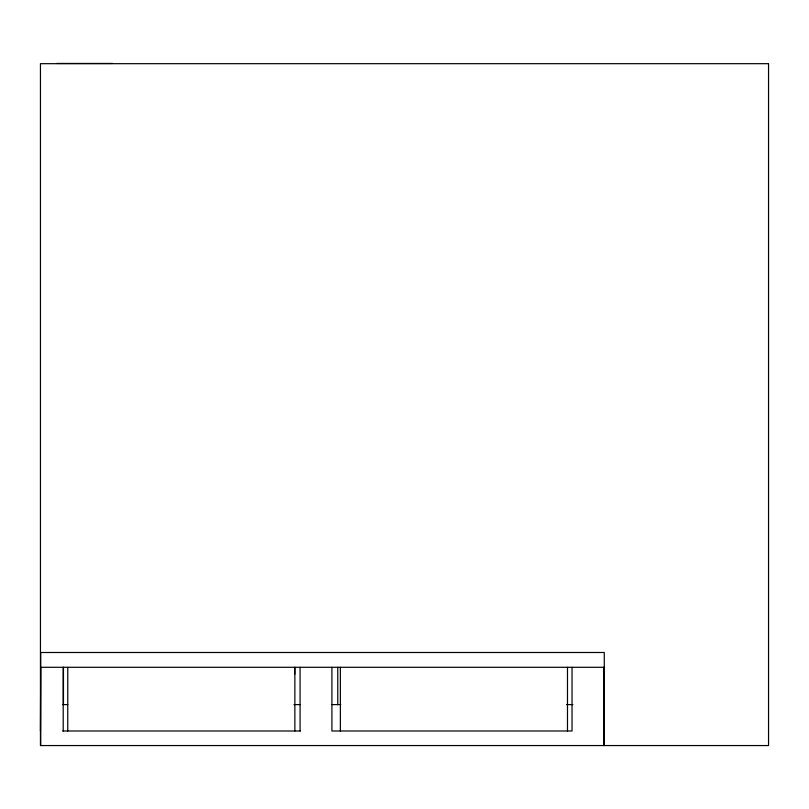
<?xml version="1.0" encoding="UTF-8"?>
<svg xmlns="http://www.w3.org/2000/svg" width="809" height="809" viewBox="0 0 809 809"><rect width="100%" height="100%" fill="white"/><g stroke="black" fill="none" stroke-linecap="round" stroke-linejoin="round"><path stroke-width="1.21" d="M294.749 674.231L294.749 667.294M56.822 63.446L112.552 63.446M62.485 704.599L67.794 704.599M294.001 704.599L300.321 704.599M331.912 704.599L340.751 704.599M566.512 704.599L572.863 704.599M603.898 704.599L604.272 667.294L40.713 667.294L40.45 730.992M62.738 730.992L300.412 730.992M604.272 745.554L604.272 652.499L40.713 652.499L40.713 745.554M603.878 667.294L603.878 745.554M572.034 667.294L572.034 730.992L331.912 730.992L331.912 667.294M567.483 667.294L567.483 730.992M340.367 667.294L340.367 730.992M337.768 667.294L337.768 704.76M300.068 667.294L300.068 730.992M294.86 667.294L294.86 730.992M67.754 667.294L67.754 730.992M63.456 667.294L63.456 704.76M63.203 667.294L63.203 730.992M768.55 63.678L40.45 63.678L40.45 745.554L768.55 745.554L768.55 63.678"/></g></svg>
